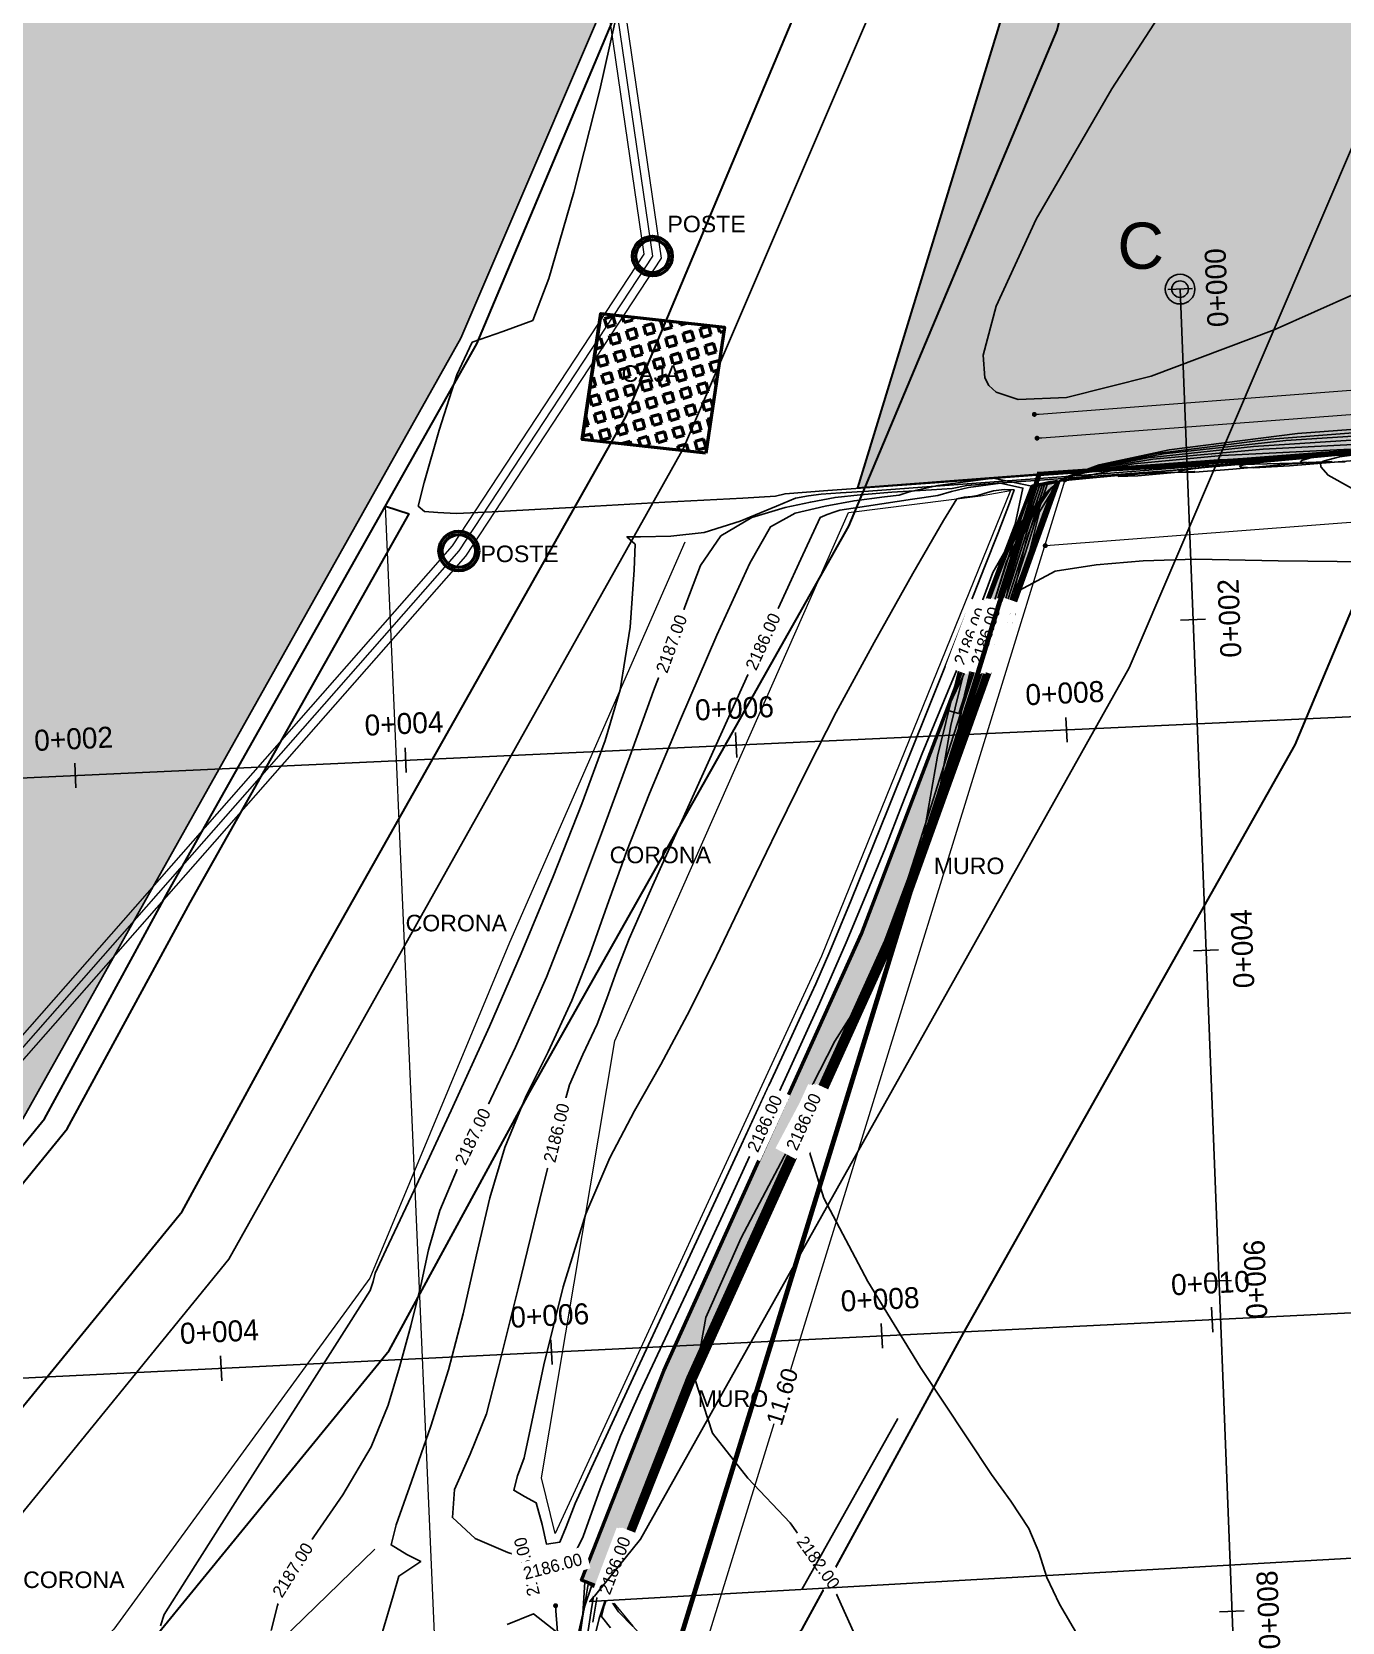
# Model space of a CAD drawing. Header units: inches. Extents: x 2908 to 3459, y -3172 to -55.
# Drawn here: x 3208.79 to 3216.71, y -93.61 to -84 of the extents above; entities that cross this region are included whole.
import ezdxf

# ---------------------------------------------------------------- set-up
doc = ezdxf.new("R2010")
doc.units = ezdxf.units.IN
doc.header["$MEASUREMENT"] = 0
for name, color, linetype in [('2TEXTO-MANCHETA', 7, 'Continuous'), ('C-ROAD-STAN', 7, 'Continuous'), ('C-ROAD-STAN-MAJR', 7, 'Continuous'), ('C-ROAD-TEXT', 7, 'Continuous'), ('C-TOPO-MAJR', 1, 'Continuous'), ('C-TOPO-MINR', 8, 'Continuous'), ('CASA', 3, 'Continuous'), ('COTAS_1', 7, 'Continuous'), ('PERFIL', 7, 'Continuous')]:
    doc.layers.add(name, color=color, linetype=linetype)
for name, color, linetype, lineweight in [('ANDEN', 254, 'Continuous', 30), ('ANTEJARDIN', 190, 'Continuous', 30), ('Capa2', 1, 'Continuous', 25), ('CORONA', 94, 'Continuous', 13), ('COTA', 1, 'Continuous', 9), ('DETALLE', 6, 'Continuous', 50), ('ELECTRICA', 250, 'Continuous', 15), ('FLECHA', 7, 'Continuous', 50), ('MURO', 7, 'Continuous', 50), ('PARAM', 5, 'Continuous', 40), ('PATA MURO', 3, 'Continuous', 40)]:
    doc.layers.add(name, color=color, linetype=linetype, lineweight=lineweight)
doc.styles.add('ARIAL', font='sanss___.ttf')
doc.styles.add('Arial new', font='arial.ttf')
doc.dimstyles.new('GUS', dxfattribs={"dimtxt": 0.1, "dimasz": 0.03, "dimexe": 0.05, "dimexo": 0.05, "dimgap": 0.005, "dimtad": 0, "dimzin": 1, "dimdsep": 46, "dimtxsty": 'Arial new', "dimblk": 'DOT', "dimcen": 0.01, "dimse1": 1, "dimse2": 1, "dimclrd": 1, "dimclre": 252, "dimclrt": 1, "dimaunit": 1, "dimadec": 0, "dimazin": 2, "dimtfac": 1, "dimtmove": 0, "dimatfit": 2, "dimldrblk": 'ARCHTICK', "dimfxl": 1, "dimlwd": -1, "dimlwe": -1, "dimarcsym": 1})

# ---------------------------------------------------------------- blocks, each defined once
blk = doc.blocks.new('AeccArrow')
at = {"flags": 128}
blk.add_lwpolyline([(-0.45, 0, 0, 0, 0), (0.1498, 0, 0.1, 0, 0), (0.4497, 0, 0, 0, 0)], format="xyseb", dxfattribs=at)
blk = doc.blocks.new('AeccTickLine')
blk.add_line((0, -0.5), (0, 0.5))
blk = doc.blocks.new('*U2245')
at = {"layer": 'C-ROAD-STAN-MAJR', "color": 7, "linetype": 'Continuous', "lineweight": -3, "xscale": 0.15, "yscale": 0.15, "zscale": 0.15, "rotation": 2.638863939427115}
for p in [(839791.1682, 1052988.0377), (839787.1724, 1052987.8536), (839789.1703, 1052987.9456), (839785.1745, 1052987.7615)]:
    blk.add_blockref('AeccTickLine', p, dxfattribs=at)
at = {"layer": 'C-ROAD-STAN-MAJR', "color": 7, "linetype": 'Continuous', "lineweight": -3, "char_height": 0.127, "attachment_point": 8, "rotation": 2.63886}
for s, insert in [('0+008', (839791.1609, 1052988.1943)), ('0+006', (839789.1631, 1052988.1022)), ('0+004', (839787.1652, 1052988.0102)), ('0+002', (839785.1673, 1052987.9181))]:
    blk.add_mtext(s, dxfattribs=dict(at, insert=insert))
blk = doc.blocks.new('*U2246')
at = {"layer": 'C-ROAD-STAN-MAJR', "color": 7, "linetype": 'Continuous', "lineweight": -3, "xscale": 0.15, "yscale": 0.15, "zscale": 0.15, "rotation": 2.810007829243371}
for p in [(839792.0493, 1052984.4713), (839790.0517, 1052984.3733), (839788.0541, 1052984.2752), (839786.0565, 1052984.1772)]:
    blk.add_blockref('AeccTickLine', p, dxfattribs=at)
at = {"layer": 'C-ROAD-STAN-MAJR', "color": 7, "linetype": 'Continuous', "lineweight": -3, "char_height": 0.127, "attachment_point": 8, "rotation": 2.81001}
for s, insert in [('0+010', (839792.0416, 1052984.6279)), ('0+008', (839790.044, 1052984.5298)), ('0+006', (839788.0464, 1052984.4318)), ('0+004', (839786.0488, 1052984.3337))]:
    blk.add_mtext(s, dxfattribs=dict(at, insert=insert))
blk = doc.blocks.new('*U2247')
at = {"layer": 'C-ROAD-STAN-MAJR', "color": 7, "linetype": 'Continuous', "lineweight": -3, "xscale": 0.1499999999999999, "yscale": 0.1499999999999999, "zscale": 0.1499999999999999, "rotation": 272.2457318732424}
for p in [(839791.8549, 1052990.7015), (839791.9333, 1052988.7031), (839792.0117, 1052986.7046), (839792.09, 1052984.7062), (839792.1684, 1052982.7077), (839792.2468, 1052980.7092), (839792.3251, 1052978.7108), (839792.3604, 1052977.8116)]:
    blk.add_blockref('AeccTickLine', p, dxfattribs=at)
at = {"layer": 'C-ROAD-STAN-MAJR', "color": 7, "linetype": 'Continuous', "lineweight": -3, "char_height": 0.127, "attachment_point": 2, "rotation": 92.24573}
for s, insert in [('0+000', (839792.0116, 1052990.7077)), ('0+002', (839792.0899, 1052988.7092)), ('0+004', (839792.1683, 1052986.7108)), ('0+006', (839792.2467, 1052984.7123)), ('0+008', (839792.325, 1052982.7138)), ('0+010', (839792.4034, 1052980.7154)), ('0+012', (839792.4818, 1052978.7169)), ('0+013', (839792.517, 1052977.8178))]:
    blk.add_mtext(s, dxfattribs=dict(at, insert=insert))
blk = doc.blocks.new('_Dot')
at = {"color": 0, "linetype": 'ByBlock', "lineweight": -2}
blk.add_line((-0.5, 0), (-1, 0), dxfattribs=at)
at = {"color": 0, "linetype": 'ByBlock', "const_width": 0.5}
blk.add_lwpolyline([(-0.25, 0, 1), (0.25, 0, 1)], format="xyb", close=True, dxfattribs=at)
blk = doc.blocks.new('*D2329')
at = {"layer": 'Capa2', "color": 1, "linetype": 'Continuous', "transparency": 16777216}
for p, q in [((3211.9593, -93.5403), (3212.0556, -94.8152)), ((3212.1723, -96.3609), (3212.076, -95.0861))]:
    blk.add_line(p, q, dxfattribs=at)
at = {"layer": 'Defpoints', "color": 0, "transparency": 16777216}
for p in [(3215.1308, -93.2708), (3211.9571, -93.5104), (3215.3482, -96.1512)]:
    blk.add_point(p, dxfattribs=at)
at = {"layer": 'Capa2', "color": 1, "transparency": 16777216, "xscale": 0.03, "yscale": 0.03, "zscale": 0.03}
for p, rotation in [((3211.9571, -93.5104), 94.31711101352536), ((3212.1745, -96.3908), 274.3171110135254)]:
    blk.add_blockref('_Dot', p, dxfattribs=dict(at, rotation=rotation))
at = {"layer": 'Capa2', "color": 1, "transparency": 16777216, "insert": (3212.0658, -94.9506), "char_height": 0.1, "attachment_point": 5, "rotation": 274.31711, "style": 'Arial new'}
blk.add_mtext('2.89', dxfattribs=at)
blk = doc.blocks.new('_ArchTick')
at = {"color": 0, "linetype": 'ByBlock', "const_width": 0.15}
blk.add_lwpolyline([(-0.5, -0.5), (0.5, 0.5)], dxfattribs=at)
blk = doc.blocks.new('*D4328')
at = {"layer": 'COTA', "color": 1, "linetype": 'Continuous', "transparency": 16777216}
for p, q in [((3225.1089, -85.679), (3220.1718, -86.0517)), ((3214.898, -86.4498), (3219.8351, -86.0771))]:
    blk.add_line(p, q, dxfattribs=at)
at = {"layer": 'Defpoints', "color": 0, "transparency": 16777216}
for p in [(3225.1389, -85.6767), (3225.1543, -85.8815, 2179.969), (3214.8835, -86.6569, 2179.969)]:
    blk.add_point(p, dxfattribs=at)
at = {"layer": 'COTA', "color": 1, "transparency": 16777216, "xscale": 0.03, "yscale": 0.03, "zscale": 0.03}
for p, rotation in [((3225.1389, -85.6767), 4.316992054258596), ((3214.8681, -86.4521), 184.3169920542586)]:
    blk.add_blockref('_Dot', p, dxfattribs=dict(at, rotation=rotation))
at = {"layer": 'COTA', "color": 1, "transparency": 16777216, "insert": (3220.0035, -86.0644), "char_height": 0.1, "attachment_point": 5, "rotation": 4.31699, "style": 'Arial new'}
blk.add_mtext('10.30', dxfattribs=at)
blk = doc.blocks.new('*D4329')
at = {"layer": 'COTA', "color": 1, "linetype": 'Continuous', "transparency": 16777216}
for p, q in [((3215.0275, -86.7326), (3213.3776, -92.0852)), ((3211.6282, -97.7605), (3213.2781, -92.4079))]:
    blk.add_line(p, q, dxfattribs=at)
at = {"layer": 'Defpoints', "color": 0, "transparency": 16777216}
for p in [(3214.8835, -86.6569, 2179.969), (3211.4665, -97.7421, 2179.74), (3211.6194, -97.7892)]:
    blk.add_point(p, dxfattribs=at)
at = {"layer": 'COTA', "color": 1, "transparency": 16777216, "xscale": 0.03, "yscale": 0.03, "zscale": 0.03}
for p, rotation in [((3215.0364, -86.704), 72.86817156570037), ((3211.6194, -97.7892), 252.8681715657004)]:
    blk.add_blockref('_Dot', p, dxfattribs=dict(at, rotation=rotation))
at = {"layer": 'COTA', "color": 1, "transparency": 16777216, "insert": (3213.3279, -92.2466), "char_height": 0.1, "attachment_point": 5, "rotation": 72.86817, "style": 'Arial new'}
blk.add_mtext('11.60', dxfattribs=at)
blk = doc.blocks.new('*D4343')
at = {"layer": 'COTA', "color": 1, "linetype": 'Continuous', "transparency": 16777216}
for p, q in [((3225.0967, -85.5228), (3220.1577, -85.9015)), ((3214.8819, -86.3061), (3219.8209, -85.9273))]:
    blk.add_line(p, q, dxfattribs=at)
at = {"layer": 'Defpoints', "color": 0, "transparency": 16777216}
for p in [(3225.1266, -85.5205), (3225.1543, -85.8815, 2179.969), (3214.8797, -86.6694, 2179.969)]:
    blk.add_point(p, dxfattribs=at)
at = {"layer": 'COTA', "color": 1, "transparency": 16777216, "xscale": 0.03, "yscale": 0.03, "zscale": 0.03}
for p, rotation in [((3225.1266, -85.5205), 4.385149064224748), ((3214.852, -86.3084), 184.3851490642247)]:
    blk.add_blockref('_Dot', p, dxfattribs=dict(at, rotation=rotation))
at = {"layer": 'COTA', "color": 1, "transparency": 16777216, "insert": (3219.9893, -85.9144), "char_height": 0.1, "attachment_point": 5, "rotation": 4.38515, "style": 'Arial new'}
blk.add_mtext('10.30', dxfattribs=at)
blk = doc.blocks.new('*D4344')
at = {"layer": 'COTA', "color": 1, "linetype": 'Continuous', "transparency": 16777216}
for p, q in [((3225.1576, -86.3167), (3220.2209, -86.6952)), ((3214.9476, -87.0996), (3219.8842, -86.7211))]:
    blk.add_line(p, q, dxfattribs=at)
at = {"layer": 'Defpoints', "color": 0, "transparency": 16777216}
for p in [(3225.1543, -85.8815, 2179.969), (3225.1875, -86.3144), (3214.8845, -86.6691, 2179.969)]:
    blk.add_point(p, dxfattribs=at)
at = {"layer": 'COTA', "color": 1, "transparency": 16777216, "xscale": 0.03, "yscale": 0.03, "zscale": 0.03}
for p, rotation in [((3225.1875, -86.3144), 4.385149064224786), ((3214.9177, -87.1019), 184.3851490642247)]:
    blk.add_blockref('_Dot', p, dxfattribs=dict(at, rotation=rotation))
at = {"layer": 'COTA', "color": 1, "transparency": 16777216, "insert": (3220.0526, -86.7081), "char_height": 0.1, "attachment_point": 5, "rotation": 4.38515, "style": 'Arial new'}
blk.add_mtext('10.30', dxfattribs=at)

msp = doc.modelspace()

# ---------------------------------------------------------------- hatches: boundary and pattern name
at = {"layer": 'DETALLE', "true_color": 0x939598}
h = msp.add_hatch(dxfattribs=at)
h.set_pattern_fill('SQUARE', color=252, scale=0.017, angle=15.81514)
h.set_pattern_definition([(15.8151399235, (-517811.456445, -1242083.69235), (-0.014710049393, 0.051931831008), [0.053975, -0.053975]), (105.8151399235, (-517811.456445, -1242083.69235), (-0.051931831008, -0.014710049393), [0.053975, -0.053975])])
h.paths.add_polyline_path([(3212.8663, -86.5425), (3212.1185, -86.4601), (3212.2303, -85.6988), (3212.978, -85.7812)])
at = {"layer": 'DETALLE'}
h = msp.add_hatch(color=256, dxfattribs=at)
h.dxf.hatch_style = 1
h.paths.add_polyline_path([(3212.2539, -93.4095), (3212.1136, -93.3564), (3212.6118, -92.0905), (3213.8076, -89.4491), (3214.8395, -86.7425), (3214.987, -86.715), (3213.9516, -89.4909), (3212.7564, -92.1302)])
at = {"layer": 'PARAM'}
h = msp.add_hatch(dxfattribs=at)
h.set_pattern_fill('DOTS', color=251, scale=0.1)
h.set_pattern_definition([(0, (-836576.1217, -1053076.2525), (0.079375, 0.15875), [0, -0.15875])])
h.paths.add_polyline_path([(3219.6542, -86.3076), (3213.7833, -86.7525), (3215.9957, -79.5229), (3217.1121, -72.1298), (3221.7518, -71.8476), (3221.3058, -79.5316), (3221.0508, -83.9238), (3219.5356, -84.0505)])
at = {"layer": 'PERFIL'}
h = msp.add_hatch(dxfattribs=at)
h.set_pattern_fill('AR-CONC', color=251, scale=0.005)
h.set_pattern_definition([(50, (-836597.2255, -1052994.9305), (0.910923345, -0.0796954277), [0.09525, -1.04775]), (355, (-836597.2255, -1052994.9305), (-0.1762171071, 0.9552842262), [0.0762, -0.83820292085]), (100.4514447, (-836597.1496, -1052994.9371), (0.73470623545, 0.87558875956), [0.080950044, -0.890451223]), (46.1842, (-836597.2255, -1052994.6765), (1.3553952045, -0.2102116397), [0.142875, -1.571625]), (96.63555761, (-836597.1125, -1052994.694), (1.1870206703, 1.237130623), [0.1214251157, -1.3356780408]), (351.18415117, (-836597.2255, -1052994.6765), (1.1870206703, 1.237130623), [0.1142998354, -1.2572986596]), (21, (-836597.0985, -1052994.74), (0.75807195635, -0.51132599094), [0.09525, -1.04775]), (326, (-836597.0985, -1052994.74), (0.30901014174, 0.9209398306), [0.0762, -0.8382]), (71.451445, (-836597.0353, -1052994.7826), (1.0670820964, 0.40961384443), [0.080950044, -0.890449688]), (37.5, (-836597.2255, -1052994.93047), (0.01544301625, 0.422775194366), [0, -0.82804, 0, -0.8509, 0, -0.841375]), (7.5, (-836597.2255, -1052994.93047), (0.33409831255, 0.50090287409), [0, -0.48514, 0, -0.80899, 0, -0.320675]), (327.5, (-836597.5087, -1052994.93047), (0.677952975834, -0.02864371996), [0, -0.3175, 0, -0.9906, 0, -1.31445]), (317.5, (-836597.6357, -1052994.9305), (0.74064590693, 0.12713245517), [0, -0.41275, 0, -0.65786, 0, -0.93345])])
h.paths.add_polyline_path([(3214.0854, -75.494), (3214.6656, -71.2606), (3216.044, -60.749), (3209.0567, -59.8877), (3207.8623, -69.2434), (3206.7272, -77.7606), (3205.7885, -81.5307), (3204.3226, -84.4902), (3201.7144, -87.9635), (3198.9237, -90.5095), (3195.551, -92.6195), (3190.5623, -94.2675), (3185.0767, -94.8838), (3168.5896, -94.4362), (3168.3226, -101.412), (3183.3756, -101.8537), (3186.4644, -103.3387), (3190.6957, -106.7039), (3193.1369, -107.4432), (3196.455, -107.4003), (3199.7673, -106.5726), (3206.3078, -105.2833), (3238.4382, -103.5211), (3237.8183, -96.5905), (3218.4046, -97.6371), (3209.8783, -98.1232), (3203.5272, -98.6084), (3199.5013, -99.4359), (3197.4404, -100.027), (3197.1524, -99.9901), (3197.0027, -99.8579), (3196.9635, -99.6424), (3197.0682, -99.5203), (3199.5499, -98.4315), (3202.0084, -96.8571), (3206.5286, -93.2779), (3208.7363, -90.5677), (3211.384, -85.848), (3212.5185, -83.1976)])

# ---------------------------------------------------------------- linework, layer by layer
at = {"layer": 'ANDEN', "elevation": 2187.151, "flags": 128}
for points in [[(3197.2692, -99.4779), (3199.5937, -98.4889), (3202.0445, -96.8967), (3204.8838, -94.6686), (3206.6101, -93.3274), (3208.866, -90.5662), (3209.6122, -89.1957), (3211.4818, -85.8818), (3212.6094, -83.1978), (3212.9608, -81.7721), (3214.1597, -75.6756), (3214.6037, -72.517), (3215.6203, -64.3353)], [(3197.6607, -100.398), (3200.0654, -99.375), (3202.6268, -97.711), (3205.4992, -95.4568), (3207.313, -94.0476), (3209.6995, -91.1265), (3210.4869, -89.6806), (3212.3813, -86.3226), (3213.5617, -83.513), (3213.9374, -81.9884), (3215.1461, -75.8418), (3215.595, -72.6483), (3216.6127, -64.4586)], [(3198.2479, -101.7783), (3200.7729, -100.7041), (3203.5001, -98.9323), (3206.4224, -96.639), (3208.3672, -95.1281), (3210.9499, -91.9669), (3211.7988, -90.4078), (3213.7305, -86.9838), (3214.99, -83.9858), (3215.4024, -82.3127), (3216.6258, -76.0911), (3217.0821, -72.8452), (3218.1012, -64.6435)], [(3199.4224, -104.5389), (3202.188, -103.3622), (3205.2468, -101.3751), (3208.2687, -99.0036), (3210.4758, -97.2889), (3213.4505, -93.6478), (3214.4228, -91.8622), (3216.4289, -88.3063), (3217.8467, -84.9315), (3218.3322, -82.9615), (3219.5852, -76.5897), (3220.0562, -73.239), (3221.0783, -65.0135)], [(3201.9959, -97.0882), (3202.1287, -97.0216), (3204.9795, -94.7841), (3206.7193, -93.4303), (3209.003, -90.6271), (3209.7481, -89.2593), (3211.0712, -86.9085)], [(3210.9282, -86.8631), (3211.0712, -86.9085)]]:
    msp.add_lwpolyline(points, dxfattribs=at)
at = {"layer": 'ANTEJARDIN', "elevation": 2189.34, "flags": 128}
msp.add_lwpolyline([(3218.4694, -60.6524), (3217.1121, -72.1298), (3215.9957, -79.5229), (3213.7833, -86.7525)], dxfattribs=at)
at = {"layer": 'C-ROAD-STAN', "color": 7, "linetype": 'Continuous', "lineweight": -3}
msp.add_circle((3215.7332, -85.551), 0.05, dxfattribs=at)
at = {"layer": 'C-TOPO-MAJR', "color": 30, "linetype": 'Continuous', "lineweight": -3, "flags": 128}
for points, elevation in [([(3215.859, -83.5101), (3215.3202, -84.3392), (3214.8637, -85.1284), (3214.6214, -85.6548), (3214.5433, -85.9504), (3214.5519, -86.0865), (3214.5766, -86.1336), (3214.6217, -86.1735), (3214.7547, -86.2179), (3215.0454, -86.2065), (3215.5578, -86.0769), (3216.3013, -85.7969), (3217.033, -85.4716)], 2188), ([(3212.3456, -83.8057), (3212.2249, -84.3471), (3212.0664, -84.9653), (3211.9159, -85.4873), (3211.8187, -85.7403), (3211.6378, -85.8066), (3211.4529, -85.8718), (3211.3605, -86.0685), (3211.2524, -86.4038), (3211.1626, -86.7209), (3211.1255, -86.8627), (3211.1651, -86.895), (3211.2451, -86.9017), (3211.3561, -86.9078), (3211.5733, -86.897), (3212.0534, -86.871), (3212.6179, -86.8399), (3213.0884, -86.8138), (3213.2866, -86.8026), (3213.3447, -86.788), (3213.6025, -86.7689), (3214.2504, -86.7213), (3215.1067, -86.6582), (3215.9896, -86.593), (3216.7175, -86.5388)], 2188), ([(3217.6519, -86.3322), (3216.4441, -86.4248), (3215.6667, -86.523), (3215.2449, -86.6127), (3215.0586, -86.6808), (3214.9976, -86.7175), (3214.9205, -86.7839), (3214.78, -86.9502), (3214.6017, -87.265), (3214.4187, -87.7557), (3214.2664, -88.3737), (3214.1954, -88.7768), (3214.1663, -88.9748), (3214.1563, -89.0388), (3214.1538, -89.0468), (3214.1561, -89.0354), (3214.1831, -88.9528), (3214.2694, -88.7064), (3214.4425, -88.2243), (3214.6922, -87.535), (3214.8669, -87.0534), (3214.9554, -86.8079), (3214.9842, -86.7259), (3214.9876, -86.7148), (3214.9846, -86.7188), (3214.9718, -86.7492), (3214.943, -86.8282), (3214.9066, -86.9304), (3214.8412, -87.124), (3214.6892, -87.571), (3214.4774, -88.1789), (3214.2325, -88.8549), (3213.9814, -89.5062), (3213.6973, -90.1207), (3213.3762, -90.7252), (3213.0789, -91.2857), (3212.8664, -91.7681), (3212.7993, -92.1385), (3212.9063, -92.468), (3213.1198, -92.7387), (3213.3759, -93.0101), (3213.611, -93.342), (3213.8136, -93.7896)], 2182), ([(3217.4991, -86.394), (3216.3736, -86.4664), (3215.6323, -86.5476), (3215.2283, -86.6244), (3215.0525, -86.684), (3214.9969, -86.7165), (3214.9369, -86.7681), (3214.8277, -86.8974), (3214.6892, -87.1423), (3214.5472, -87.524), (3214.429, -88.0046), (3214.3737, -88.3181), (3214.3508, -88.472), (3214.3428, -88.5217), (3214.3407, -88.5278), (3214.3424, -88.5189), (3214.3636, -88.4548), (3214.432, -88.2636), (3214.569, -87.8896), (3214.7657, -87.3545), (3214.9015, -86.98), (3214.9683, -86.7883), (3214.9882, -86.7237), (3214.9891, -86.7144), (3214.9833, -86.7192), (3214.9618, -86.7632), (3214.9098, -86.8976), (3214.8172, -87.1559), (3214.6934, -87.502), (3214.6047, -87.7556), (3214.4819, -88.1158), (3214.3315, -88.5493), (3214.1603, -89.0227), (3213.9747, -89.5028), (3213.7675, -89.995), (3213.5451, -90.4945), (3213.3344, -90.9523), (3213.1625, -91.3196), (3213.0565, -91.5476), (3212.9495, -91.7828), (3212.854, -91.9919), (3212.7885, -92.1394), (3212.7312, -92.2826), (3212.6757, -92.4265), (3212.5961, -92.628), (3212.4611, -92.9694), (3212.3326, -93.2945), (3212.2726, -93.4475), (3212.2498, -93.5118), (3212.2349, -93.5748), (3212.2882, -93.6432)], 2183), ([(3210.2371, -93.6602), (3210.2762, -93.5094), (3210.3365, -93.3443), (3210.477, -93.1199), (3210.6714, -92.8393), (3210.8409, -92.5506), (3210.9437, -92.2989), (3211.0128, -92.0687), (3211.0817, -91.8175), (3211.1418, -91.5741), (3211.1876, -91.3597), (3211.2576, -91.1202), (3211.3649, -90.8663), (3211.5264, -90.5281), (3211.7146, -90.1333), (3211.9023, -89.7096), (3212.0603, -89.3099), (3212.2348, -88.8426), (3212.405, -88.3765), (3212.5499, -87.9803), (3212.6485, -87.7227), (3212.7447, -87.4559), (3212.8333, -87.2218), (3212.9571, -87.0418), (3213.1427, -86.9307), (3213.3447, -86.8715), (3213.4977, -86.8389), (3213.6469, -86.8103), (3213.7986, -86.7937), (3213.9896, -86.7792), (3214.2307, -86.7646), (3214.3547, -86.7572), (3214.4431, -86.7379), (3214.5732, -86.7286), (3214.8877, -86.7063), (3215.2945, -86.6766), (3215.7019, -86.6446), (3216.0858, -86.6106), (3216.5861, -86.564), (3217.1304, -86.5127)], 2187), ([(3212.0752, -93.7613), (3212.1216, -93.5585), (3212.133, -93.368), (3212.1938, -93.3911), (3212.2565, -93.4148), (3212.2855, -93.352), (3212.3118, -93.2747), (3212.3593, -93.1489), (3212.4684, -92.8631), (3212.6115, -92.4972), (3212.7608, -92.1315), (3212.9406, -91.7229), (3213.2054, -91.1367), (3213.4871, -90.5192), (3213.7174, -90.0165), (3213.8281, -89.7746), (3213.8947, -89.6302), (3213.9548, -89.4925), (3214.0063, -89.3553), (3214.0539, -89.2166), (3214.1486, -88.9228), (3214.3459, -88.3064), (3214.5761, -87.5892), (3214.7369, -87.0919), (3214.8203, -86.8381), (3214.8499, -86.7522), (3214.8552, -86.7395), (3214.8626, -86.7353), (3214.8904, -86.7261), (3214.9459, -86.7146), (3214.9936, -86.7132), (3214.9491, -86.845), (3214.9014, -86.9709), (3214.9267, -86.8597), (3214.9947, -86.7135), (3215.2352, -86.6794), (3215.6187, -86.6624), (3215.8187, -86.6532), (3215.6996, -86.6606), (3215.4787, -86.6801), (3215.3592, -86.683), (3215.6095, -86.6539), (3216.2248, -86.5959), (3216.9994, -86.5265)], 2186), ([(3217.2078, -86.468), (3216.2349, -86.5182), (3215.5687, -86.5792), (3215.2017, -86.64), (3215.044, -86.6886), (3214.9962, -86.7155), (3214.9431, -86.7626), (3214.8488, -86.8849), (3214.7348, -87.1184), (3214.6281, -87.4681), (3214.5537, -87.8476), (3214.5276, -88.0089), (3214.5957, -87.8053), (3214.7558, -87.361), (3214.9177, -86.9169), (3214.9906, -86.714), (3214.9154, -86.7283), (3214.8712, -86.865), (3214.7646, -87.2019), (3214.6246, -87.6383), (3214.4803, -88.0735), (3214.3551, -88.4429), (3214.2406, -88.7765), (3214.1179, -89.1151), (3213.9681, -89.4994), (3213.8003, -89.8974), (3213.6358, -90.2614), (3213.4739, -90.6087), (3213.3137, -90.9566), (3213.1539, -91.3083), (3213.0026, -91.6388), (3212.8732, -91.9233), (3212.7793, -92.1368), (3212.6985, -92.335), (3212.6315, -92.5095), (3212.5544, -92.7092), (3212.4405, -92.9992), (3212.3228, -93.2984), (3212.2672, -93.4366), (3212.2141, -93.4165), (3212.1826, -93.61)], 2184), ([(3217.2443, -86.5422), (3216.6702, -86.5563), (3215.966, -86.5835), (3215.4481, -86.621), (3215.1557, -86.6614), (3215.0314, -86.6952), (3214.9954, -86.7145), (3214.9535, -86.7535), (3214.8824, -86.8595), (3214.8037, -87.0604), (3214.7421, -87.3273), (3214.7145, -87.4899), (3214.7837, -87.2885), (3214.9203, -86.9166), (3214.9921, -86.7136), (3214.9404, -86.7187), (3214.8853, -86.7339), (3214.8287, -86.903), (3214.6973, -87.3117), (3214.5325, -87.827), (3214.3753, -88.3158), (3214.2671, -88.645), (3214.166, -88.9432), (3214.0748, -89.2025), (3213.9614, -89.496), (3213.835, -89.7931), (3213.7118, -90.0602), (3213.5709, -90.3656), (3213.4413, -90.6503), (3213.2627, -91.0405), (3213.0688, -91.4651), (3212.8933, -91.8533), (3212.7701, -92.1342), (3212.6342, -92.4687), (3212.519, -92.7679), (3212.4331, -92.992), (3212.3599, -93.1808), (3212.2942, -93.3504), (3212.2618, -93.4257), (3212.1735, -93.3922), (3212.1337, -93.5109), (3212.0762, -93.7739)], 2185), ([(3216.7766, -86.5398), (3216.3695, -86.5784), (3216.1676, -86.6033), (3216.1018, -86.6171), (3216.0934, -86.6228), (3216.1039, -86.6281), (3216.1788, -86.6307), (3216.3944, -86.6193), (3216.7881, -86.5871)], 2185), ([(3211.665, -93.6236), (3211.8229, -93.5601), (3211.965, -93.6708)], 2186)]:
    msp.add_lwpolyline(points, dxfattribs=dict(at, elevation=elevation))
at = {"layer": 'C-TOPO-MAJR', "color": 30, "linetype": 'Continuous', "lineweight": -3, "elevation": 2186, "flags": 128}
msp.add_lwpolyline([(3213.6766, -86.8874), (3213.6689, -86.8895), (3213.6447, -86.897), (3213.5989, -86.9127), (3213.5563, -86.9325), (3213.4392, -87.1826), (3213.1685, -87.7756), (3212.8409, -88.4981), (3212.5532, -89.1369), (3212.4021, -89.4787), (3212.3282, -89.6699), (3212.2673, -89.8402), (3212.2083, -89.9949), (3212.1213, -90.1771), (3212.0407, -90.3614), (3211.9752, -90.6019), (3211.8624, -91.0537), (3211.7322, -91.5841), (3211.6145, -92.0603), (3211.5392, -92.3499), (3211.4407, -92.5932), (3211.3453, -92.8071), (3211.3332, -92.9773), (3211.4708, -93.1034), (3211.6682, -93.1879), (3211.7705, -93.2209), (3211.7866, -93.2862), (3211.8979, -93.2833), (3212.05, -93.2438), (3212.1246, -93.0926), (3212.2272, -92.8033), (3212.349, -92.483), (3212.4666, -92.2204), (3212.619, -91.8943), (3212.7942, -91.5223), (3212.9801, -91.1219), (3213.1728, -90.7024), (3213.368, -90.2769), (3213.5526, -89.8688), (3213.7137, -89.5013), (3213.8419, -89.1963), (3213.949, -88.9321), (3214.0533, -88.6669), (3214.1736, -88.3586), (3214.3524, -87.9252), (3214.5666, -87.4129), (3214.7367, -86.9722), (3214.7833, -86.7534), (3214.6481, -86.7241), (3214.4538, -86.7506), (3214.3502, -86.7735), (3214.2691, -86.7983), (3214.116, -86.8211), (3213.8368, -86.8625), (3213.6766, -86.8874)], close=True, dxfattribs=at)
at = {"layer": 'C-TOPO-MINR', "color": 26, "linetype": 'Continuous', "lineweight": -3, "flags": 128}
for points, elevation in [([(3217.3564, -86.375), (3216.2829, -86.4571), (3215.5919, -86.5442), (3215.217, -86.6239), (3215.0515, -86.6844), (3214.9973, -86.717), (3214.9287, -86.776), (3214.8039, -86.9238), (3214.6454, -87.2036), (3214.483, -87.6398), (3214.3477, -88.1891), (3214.2846, -88.5475), (3214.2585, -88.7234), (3214.2496, -88.7803), (3214.2473, -88.7873), (3214.2493, -88.7771), (3214.2733, -88.7038), (3214.3507, -88.485), (3214.5058, -88.0569), (3214.7289, -87.4448), (3214.8842, -87.0167), (3214.9618, -86.7981), (3214.9862, -86.7248), (3214.9883, -86.7146), (3214.9846, -86.7177), (3214.971, -86.7457), (3214.9378, -86.8313), (3214.8788, -86.9958), (3214.8, -87.2162), (3214.7211, -87.4449), (3214.5834, -87.8492), (3214.403, -88.3679), (3214.1959, -88.9401), (3213.978, -89.5045), (3213.7344, -90.0822), (3213.4667, -90.683), (3213.2157, -91.2287), (3213.0225, -91.6414), (3212.9279, -91.8431), (3212.845, -92.0257), (3212.7931, -92.1408), (3212.7645, -92.2128), (3212.7364, -92.2852), (3212.6587, -92.471), (3212.4986, -92.8579), (3212.3422, -93.2504), (3212.2753, -93.453), (3212.3368, -93.5464), (3212.4232, -93.636)], 2182.5), ([(3217.0953, -86.5179), (3216.3816, -86.5834), (3215.7089, -86.6457), (3215.2052, -86.6927), (3214.9985, -86.7125), (3214.9153, -86.7224), (3214.8401, -86.7423), (3214.7628, -86.9642), (3214.6119, -87.4353), (3214.464, -87.9035), (3214.3956, -88.1167), (3214.3235, -88.0958), (3214.4164, -87.9012), (3214.6155, -87.4673), (3214.7971, -87.0094), (3214.8374, -86.7429), (3214.6035, -86.693), (3214.2683, -86.7387), (3214.0949, -86.7773), (3214.0338, -86.796), (3213.9461, -86.806), (3213.7622, -86.8303), (3213.5871, -86.8632), (3213.4067, -86.905), (3213.2567, -86.9872), (3213.131, -87.2075), (3212.9319, -87.6423), (3212.7124, -88.1529), (3212.5253, -88.6007), (3212.3868, -88.9537), (3212.2699, -89.2764), (3212.1632, -89.5741), (3212.0553, -89.8523), (3211.9121, -90.1612), (3211.7784, -90.4275), (3211.6492, -90.7408), (3211.5593, -91.0452), (3211.478, -91.3894), (3211.3976, -91.7451), (3211.3105, -92.0837), (3211.2019, -92.4244), (3211.0848, -92.7599), (3210.9936, -93.0221), (3210.9627, -93.1426), (3211.0571, -93.2), (3211.1415, -93.2422), (3211.0826, -93.2841), (3211.0101, -93.3311), (3210.9748, -93.4498), (3210.9039, -93.6886)], 2186.5), ([(3217.1939, -86.5081), (3216.5002, -86.5679), (3216.0395, -86.6112), (3215.8108, -86.6367), (3215.736, -86.6487), (3215.7263, -86.6529), (3215.7385, -86.6571), (3215.8232, -86.6566), (3216.0523, -86.6401), (3216.411, -86.6079), (3216.6505, -86.5924), (3216.413, -86.6023), (3215.8782, -86.6172), (3215.3158, -86.6502), (3214.995, -86.714), (3214.8828, -86.8978), (3214.8268, -87.1223), (3214.808, -87.2304), (3214.8543, -87.0968), (3214.9461, -86.85), (3214.9928, -86.7134), (3214.9338, -86.7184), (3214.8702, -86.7367), (3214.7992, -86.9473), (3214.6375, -87.4484), (3214.4402, -88.0638), (3214.2628, -88.6167), (3214.1605, -88.9308), (3214.0936, -89.1282), (3214.0332, -89.3), (3213.9581, -89.4943), (3213.8744, -89.691), (3213.7928, -89.8679), (3213.6995, -90.0701), (3213.5786, -90.3349), (3213.3741, -90.7816), (3213.1366, -91.3021), (3212.9168, -91.7885), (3212.7655, -92.1328), (3212.6394, -92.4411), (3212.522, -92.7416), (3212.428, -92.9878), (3212.3724, -93.1333), (3212.3039, -93.3149), (3212.2591, -93.4202), (3212.2056, -93.4), (3212.1532, -93.3801), (3212.1198, -93.5862), (3212.066, -93.965)], 2185.5), ([(3216.7646, -86.5179), (3215.9865, -86.5577), (3215.4537, -86.6062), (3215.1601, -86.6546), (3215.0341, -86.6935), (3214.9958, -86.715), (3214.9533, -86.7527), (3214.878, -86.8505), (3214.787, -87.0373), (3214.7018, -87.317), (3214.6424, -87.6206), (3214.6211, -87.7494), (3214.6753, -87.5866), (3214.8038, -87.2317), (3214.9335, -86.8767), (3214.9913, -86.7138), (3214.9004, -86.7311), (3214.8372, -86.9237), (3214.6931, -87.3759), (3214.5209, -87.9127), (3214.3737, -88.3593), (3214.2694, -88.6671), (3214.1785, -88.932), (3214.0829, -89.1952), (3213.9648, -89.4977), (3213.8364, -89.8031), (3213.7143, -90.0731), (3213.5869, -90.3463), (3213.4423, -90.6611), (3213.2664, -91.0477), (3213.0747, -91.4665), (3212.8999, -91.8512), (3212.7747, -92.1355), (3212.6691, -92.395), (3212.5807, -92.6249), (3212.4938, -92.8506), (3212.3947, -93.1038), (3212.3056, -93.3313), (3212.2645, -93.4311), (3212.1938, -93.4044), (3212.1716, -93.5409), (3212.1346, -93.7934)], 2184.5), ([(3217.141, -86.4402), (3216.1764, -86.502), (3215.5411, -86.5714), (3215.1948, -86.6371), (3215.0442, -86.6882), (3214.9965, -86.716), (3214.9328, -86.7726), (3214.8196, -86.9193), (3214.6827, -87.1996), (3214.5543, -87.6192), (3214.465, -88.0746), (3214.4342, -88.2684), (3214.5161, -88.0239), (3214.708, -87.4903), (3214.9019, -86.9571), (3214.9898, -86.7142), (3214.9305, -86.7255), (3214.8958, -86.8332), (3214.8116, -87.0992), (3214.7009, -87.444), (3214.5869, -87.7877), (3214.4682, -88.1387), (3214.3271, -88.5499), (3214.162, -89.0083), (3213.9714, -89.5011), (3213.8005, -89.908), (3213.6232, -90.3066), (3213.4526, -90.6768), (3213.3022, -90.9986), (3213.1851, -91.2521), (3213.0261, -91.6015), (3212.8843, -91.9116), (3212.7839, -92.1381), (3212.7233, -92.2869), (3212.6729, -92.4179), (3212.6151, -92.5679), (3212.5015, -92.8534), (3212.3564, -93.2188), (3212.2699, -93.4421), (3212.2206, -93.588), (3212.1953, -93.6942)], 2183.5), ([(3217.0532, -86.5146), (3216.6998, -86.5483), (3216.5246, -86.5719), (3216.4677, -86.5862), (3216.4605, -86.5927), (3216.4696, -86.5979), (3216.5351, -86.6018), (3216.7307, -86.5942)], 2184.5), ([(3217.0026, -86.5236), (3216.6976, -86.5649), (3216.598, -86.5903), (3216.5831, -86.6022), (3216.5851, -86.626), (3216.6285, -86.6759), (3216.7695, -86.755)], 2181.5), ([(3209.5674, -93.6324), (3209.5911, -93.5629), (3209.7246, -93.3508), (3210.0333, -92.8649), (3210.3997, -92.2894), (3210.7062, -91.8082), (3210.8351, -91.6056), (3210.853, -91.5512), (3210.866, -91.4996), (3210.9332, -91.3576), (3211.1023, -90.9986), (3211.326, -90.5174), (3211.5574, -90.0086), (3211.7493, -89.567), (3211.9416, -89.1015), (3212.1162, -88.6634), (3212.2569, -88.2789), (3212.3475, -87.9741), (3212.407, -87.5949), (3212.4331, -87.2477), (3212.438, -87.0932), (3212.3886, -87.0478), (3212.4698, -87.0485), (3212.654, -87.0452), (3212.855, -87.0224), (3213.0724, -86.9533), (3213.2924, -86.8634), (3213.4083, -86.8147), (3213.4855, -86.8014), (3213.5633, -86.7914), (3213.6805, -86.7834), (3213.8497, -86.7726), (3214.0925, -86.7547), (3214.6093, -86.716), (3215.2603, -86.6667), (3215.9055, -86.6169), (3216.4052, -86.5768), (3216.8335, -86.5387)], 2187.5), ([(3216.8615, -87.2004), (3216.3253, -87.1934), (3215.8275, -87.1838), (3215.509, -87.1926), (3215.225, -87.2178), (3214.977, -87.2554), (3214.7606, -87.3734), (3214.6115, -87.6443), (3214.4307, -88.1333), (3214.2544, -88.6801), (3214.141, -89.0515), (3214.0842, -89.2377), (3214.0642, -89.2987), (3214.0604, -89.3063), (3214.0621, -89.2968), (3214.0842, -89.2287), (3214.1554, -89.0255), (3214.2983, -88.6281), (3214.5046, -88.06), (3214.6488, -87.663), (3214.7217, -87.4605), (3214.7452, -87.3928), (3214.7478, -87.3836), (3214.7444, -87.3911), (3214.723, -87.4495), (3214.6595, -87.629), (3214.5314, -87.9943), (3214.3339, -88.5553), (3214.1367, -89.1053), (3213.9847, -89.5079), (3213.8198, -89.8252), (3213.6446, -90.0965), (3213.5086, -90.3647), (3213.4618, -90.6725), (3213.5787, -91.0472), (3213.8441, -91.5502), (3214.1642, -92.0704), (3214.4451, -92.4964), (3214.5931, -92.7171), (3214.7095, -92.8791), (3214.8195, -93.0443), (3214.8784, -93.1875), (3214.9283, -93.3395), (3215.0044, -93.5006), (3215.1216, -93.7008)], 2181.5)]:
    msp.add_lwpolyline(points, dxfattribs=dict(at, elevation=elevation))
at = {"layer": 'C-TOPO-MINR', "color": 26, "linetype": 'Continuous', "lineweight": -3, "elevation": 2185.5, "flags": 128}
msp.add_lwpolyline([(3214.5044, -86.8005), (3214.4982, -86.8015), (3214.4749, -86.804), (3214.4276, -86.8093), (3214.3827, -86.8189), (3214.302, -86.9506), (3214.117, -87.2706), (3213.8827, -87.6869), (3213.6544, -88.1075), (3213.4801, -88.4483), (3213.2946, -88.8255), (3213.1078, -89.2125), (3212.9292, -89.5828), (3212.7685, -89.9098), (3212.593, -90.2385), (3212.4338, -90.5184), (3212.2847, -90.802), (3212.1398, -91.1419), (3212.0022, -91.5823), (3211.8868, -92.0535), (3211.8049, -92.4374), (3211.768, -92.6161), (3211.7274, -92.7245), (3211.7037, -92.812), (3211.7689, -92.8499), (3211.8402, -92.8881), (3211.8755, -93.0202), (3211.9023, -93.1388), (3211.9833, -93.1258), (3212.0201, -93.0333), (3212.0752, -92.8919), (3212.1739, -92.6773), (3212.3999, -92.1898), (3212.6925, -91.5596), (3212.991, -90.9167), (3213.235, -90.3911), (3213.3637, -90.1129), (3213.453, -89.9197), (3213.5305, -89.7507), (3213.6159, -89.5557), (3213.7436, -89.2443), (3213.9674, -88.69), (3214.2213, -88.058), (3214.4391, -87.5138), (3214.555, -87.2226), (3214.6332, -87.0244), (3214.7025, -86.8459), (3214.7292, -86.764), (3214.67, -86.7629), (3214.6054, -86.7697), (3214.5549, -86.7849), (3214.5044, -86.8005)], close=True, dxfattribs=at)
at = {"layer": 'Capa2', "elevation": 2189.2, "flags": 128}
msp.add_lwpolyline([(3239.9322, -103.3875), (3239.1833, -95.0148), (3218.3215, -96.1393), (3209.7785, -96.6264), (3204.1753, -97.0545), (3207.5882, -94.3523), (3209.9811, -91.4146), (3212.7314, -86.512), (3213.9579, -83.6469), (3215.5649, -75.7456), (3216.1523, -71.46), (3217.7278, -59.4453), (3209.2403, -58.399)], dxfattribs=at)
at = {"layer": 'CORONA', "flags": 128}
for points, elevation in [([(3211.9537, -93.0734), (3211.8719, -92.737), (3212.3156, -90.095), (3213.7277, -86.9013), (3214.5265, -86.8008), (3214.7075, -86.7682), (3213.5647, -89.5843), (3211.9537, -93.0734)], 2185.278), ([(3212.7384, -87.0817), (3211.6787, -89.5011), (3210.8346, -91.5299), (3209.2855, -93.6525), (3206.9443, -95.962), (3205.3606, -96.2567), (3203.6116, -96.3416)], 2187.365), ([(3207.9021, -96.3714), (3208.3678, -95.5899), (3210.8635, -93.1691)], 2186.575), ([(3212.2753, -93.4531), (3212.4244, -93.6344), (3214.0796, -95.4822), (3215.7929, -95.5571), (3220.0546, -95.2614)], 2179.969)]:
    msp.add_lwpolyline(points, dxfattribs=dict(at, elevation=elevation))
at = {"layer": 'COTA'}
msp.add_line((3225.1543, -85.8815, 2179.969), (3214.8845, -86.6691, 2179.969), dxfattribs=at)
at = {"layer": 'COTA', "color": 3, "lineweight": 80}
for p, q in [((3218.9141, -86.3915, 2179.969), (3214.8797, -86.6694, 2179.9687)), ((3214.9943, -86.713, 2179.969), (3213.9873, -89.5093, 2179.969)), ((3213.9873, -89.5093, 2179.969), (3212.7978, -92.1421, 2179.969))]:
    msp.add_line(p, q, dxfattribs=at)
at = {"layer": 'COTAS_1'}
msp.add_circle((3215.7332, -85.551), 0.0898, dxfattribs=at)
at = {"layer": 'DETALLE', "flags": 128}
for points, elevation in [([(3212.2303, -85.6988), (3212.1185, -86.4601)], 2188.1), ([(3212.8663, -86.5425), (3212.1185, -86.4601), (3212.2303, -85.6988), (3212.978, -85.7812), (3212.8663, -86.5425)], 2188.065), ([(3212.978, -85.7812), (3212.8663, -86.5425)], 2188.103)]:
    msp.add_lwpolyline(points, dxfattribs=dict(at, elevation=elevation))
at = {"layer": 'DETALLE'}
for centre, radius in [((3212.5425, -85.3516, 2188.096), 0.12), ((3212.5425, -85.3516, 2188.096), 0.1), ((3211.372, -87.1341, 2187.979), 0.12), ((3211.372, -87.1341, 2187.979), 0.1)]:
    msp.add_circle(centre, radius, dxfattribs=at)
at = {"layer": 'ELECTRICA', "elevation": 2189.428, "flags": 128}
for points in [[(3208.5489, -58.3171), (3212.4903, -85.3401), (3211.3321, -87.1037), (3203.4444, -96.0794), (3225.2417, -95.0067), (3247.5166, -94.4945)], [(3208.5984, -58.3099), (3212.5425, -85.3516), (3211.372, -87.1341), (3203.56, -96.0237), (3225.2399, -94.9567), (3247.5155, -94.4445)], [(3208.6479, -58.3027), (3212.5947, -85.3632), (3211.4118, -87.1645), (3203.6755, -95.9679), (3225.2381, -94.9068), (3247.5143, -94.3945)]]:
    msp.add_lwpolyline(points, dxfattribs=at)
at = {"layer": 'MURO', "flags": 128}
for points, elevation in [([(3212.2539, -93.4095), (3212.1136, -93.3564), (3212.6118, -92.0905), (3213.8076, -89.4491), (3214.8395, -86.7425), (3214.987, -86.715), (3213.9516, -89.4909), (3212.7564, -92.1302), (3212.2539, -93.4095)], 2186.477), ([(3214.987, -86.715), (3214.8395, -86.7425)], 2181.623), ([(3212.2539, -93.4095), (3212.1136, -93.3564)], 2186.477)]:
    msp.add_lwpolyline(points, dxfattribs=dict(at, elevation=elevation))
at = {"layer": 'PATA MURO', "elevation": 2179.969, "flags": 128}
msp.add_lwpolyline([(3212.7978, -92.1421), (3212.2753, -93.4531)], dxfattribs=at)
at = {"layer": 'PERFIL', "elevation": 2179.969, "flags": 128}
msp.add_lwpolyline([(3219.6542, -86.3076), (3213.7833, -86.7525), (3215.9957, -79.5229), (3217.1121, -72.1298), (3221.7518, -71.8476), (3221.3058, -79.5316), (3221.0508, -83.9238), (3219.5356, -84.0505), (3219.6542, -86.3076)], dxfattribs=at)
at = {"layer": 'PERFIL', "flags": 128}
for points in [[(3215.7332, -85.551), (3216.2387, -98.4409)], [(3207.0549, -88.5831), (3227.2451, -87.6525)], [(3205.9396, -92.2714), (3227.5537, -91.2105)]]:
    msp.add_lwpolyline(points, dxfattribs=at)

# ---------------------------------------------------------------- block references
at = {"layer": 'C-ROAD-TEXT', "color": 7, "linetype": 'Continuous', "lineweight": -3}
for name in ['*U2247', '*U2245', '*U2246']:
    msp.add_blockref(name, (-836576.1217, -1053076.2525), dxfattribs=at)
at = {"layer": 'FLECHA', "xscale": 3.037308073633374, "yscale": 3.037308073633374, "zscale": 3.037308073633374, "rotation": 253.519198549388}
msp.add_blockref('AeccArrow', (3209.6957, -82.8578, -1206.9619), dxfattribs=at)

# ---------------------------------------------------------------- texts
at = {"layer": '2TEXTO-MANCHETA', "style": 'ARIAL'}
for s, height, p in [('POSTE', 0.1, (3212.6334, -85.2072, -5.4921)), ('C', 0.2796, (3215.354, -85.4284, -15.3582)), ('CAJA', 0.1, (3212.3559, -86.1114, -5.4921)), ('POSTE', 0.1, (3211.5031, -87.2014, -5.4921)), ('CORONA', 0.1, (3212.2838, -89.0215, -4366.4921)), ('MURO', 0.1, (3214.244, -89.0878, -5.4921)), ('CORONA', 0.1, (3211.05, -89.4334, -4366.4921)), ('MURO', 0.1, (3212.8159, -92.3082, -5.4921)), ('CORONA', 0.1, (3208.7376, -93.4034, -4366.4921))]:
    msp.add_text(s, height=height, dxfattribs=at).set_placement(p)

# ---------------------------------------------------------------- dimensions: what is measured, and where the dimension line sits
at = {"layer": 'COTA'}
for p1, distance, picture, middle in [((3214.8797, -86.6694, 2179.969), 0.3621, '*D4343', (3219.9893, -85.9144)), ((3214.8835, -86.6569, 2179.969), 0.2054, '*D4328', (3220.0035, -86.0644)), ((3214.8845, -86.6691, 2179.969), -0.4341, '*D4344', (3220.0526, -86.7081))]:
    dim = msp.add_aligned_dim(p1=p1, p2=(3225.1543, -85.8815, 2179.969), distance=distance, dimstyle='GUS', dxfattribs=at)
    dim.commit()
    dim.dimension.update_dxf_attribs({"geometry": picture, "text_midpoint": middle})

# ---------------------------------------------------------------- next in the draw order: texts
at = {"layer": 'C-TOPO-MAJR', "color": 18, "linetype": 'Continuous', "lineweight": -3, "true_color": 0x000000, "char_height": 0.075, "width": 0.373343, "attachment_point": 5, "bg_fill": 3, "box_fill_scale": 1.423333, "bg_fill_color": 256, "bg_fill_true_color": 13158600, "bg_fill_transparency": 0}
for s, insert, rotation in [('2187.00', (3212.6584, -87.6952, 2187), 70.17456), ('2186.00', (3213.2114, -87.6817, 2186), 65.46144), ('2182.00', (3214.4577, -87.6512, 2182), 69.55618), ('2182.00', (3213.4505, -90.5853, 2182), 62.02389), ('2187.00', (3211.4565, -90.6744, 2187), 64.47795), ('2186.00', (3211.9628, -90.6518, 2186), 75.9783), ('2186.00', (3211.7838, -93.2746, 2186), 103.90782), ('2183.00', (3212.3436, -93.2667, 2183), 68.44166), ('2182.00', (3213.5456, -93.2497, 2182), 305.31539), ('2187.00', (3210.3675, -93.2947, 2187), 57.94406)]:
    msp.add_mtext(s, dxfattribs=dict(at, insert=insert, rotation=rotation))

# ---------------------------------------------------------------- next in the draw order: linework, layer by layer
at = {"layer": 'CASA'}
msp.add_line((3214.0273, -92.3777, 2189.2), (3213.4468, -93.4124, 2189.2), dxfattribs=at)
at = {"layer": 'COTA'}
msp.add_line((3211.4125, -98.0091, 2178.6), (3210.9282, -86.8631, 2187.151), dxfattribs=at)

# ---------------------------------------------------------------- next in the draw order: texts
at = {"layer": 'C-TOPO-MAJR', "color": 18, "linetype": 'Continuous', "lineweight": -3, "true_color": 0x000000, "char_height": 0.075, "width": 0.373343, "attachment_point": 5, "bg_fill": 3, "box_fill_scale": 1.423333, "bg_fill_color": 256, "bg_fill_true_color": 13158600, "bg_fill_transparency": 0}
for s, insert, rotation in [('2182.00', (3214.6518, -87.6464, 2182), 70.08673), ('2183.00', (3213.5044, -90.5829, 2183), 65.28841), ('2184.00', (3212.3352, -93.2668, 2184), 68.52081)]:
    msp.add_mtext(s, dxfattribs=dict(at, insert=insert, rotation=rotation))

# ---------------------------------------------------------------- next in the draw order: texts
for s, insert, rotation in [('2182.00', (3214.663, -87.6461, 2182), 70.78714), ('2184.00', (3213.4856, -90.5837, 2184), 65.00559), ('2185.00', (3212.3265, -93.267, 2185), 68.81567)]:
    msp.add_mtext(s, dxfattribs=dict(at, insert=insert, rotation=rotation))

# ---------------------------------------------------------------- next in the draw order: texts
for s, insert, rotation in [('2183.00', (3214.5162, -87.6497, 2183), 76.18313), ('2185.00', (3213.4713, -90.5843, 2185), 65.51481), ('2186.00', (3211.9396, -93.2724, 2186), 14.53808)]:
    msp.add_mtext(s, dxfattribs=dict(at, insert=insert, rotation=rotation))

# ---------------------------------------------------------------- next in the draw order: texts
for s, insert, rotation in [('2183.00', (3214.6585, -87.6463, 2183), 69.82322), ('2186.00', (3213.2219, -90.5955, 2186), 65.3596), ('2186.00', (3212.3146, -93.2671, 2186), 69.29776)]:
    msp.add_mtext(s, dxfattribs=dict(at, insert=insert, rotation=rotation))

# ---------------------------------------------------------------- next in the draw order: texts
for s, insert, rotation in [('2183.00', (3214.6428, -87.6466, 2183), 70.71577), ('2186.00', (3213.4571, -90.585, 2186), 65.4833)]:
    msp.add_mtext(s, dxfattribs=dict(at, insert=insert, rotation=rotation))

# ---------------------------------------------------------------- next in the draw order: dimensions: what is measured, and where the dimension line sits
at = {"layer": 'Capa2'}
dim = msp.add_aligned_dim(p1=(3215.3482, -96.1512), p2=(3215.1308, -93.2708), distance=3.1827, dimstyle='GUS', dxfattribs=at)
dim.commit()
dim.dimension.update_dxf_attribs({"geometry": '*D2329', "text_midpoint": (3212.0658, -94.9506)})

# ---------------------------------------------------------------- next in the draw order: texts
at = {"layer": 'C-TOPO-MAJR', "color": 18, "linetype": 'Continuous', "lineweight": -3, "true_color": 0x000000, "insert": (3214.5929, -87.6479, 2184), "char_height": 0.075, "width": 0.373343, "attachment_point": 5, "rotation": 78.91323, "bg_fill": 3, "box_fill_scale": 1.423333, "bg_fill_color": 256, "bg_fill_true_color": 13158600, "bg_fill_transparency": 0}
msp.add_mtext('2184.00', dxfattribs=at)

# ---------------------------------------------------------------- next in the draw order: texts
at = {"layer": 'C-TOPO-MAJR', "color": 18, "linetype": 'Continuous', "lineweight": -3, "true_color": 0x000000, "insert": (3214.6529, -87.6464, 2184), "char_height": 0.075, "width": 0.373343, "attachment_point": 5, "rotation": 70.17432, "bg_fill": 3, "box_fill_scale": 1.423333, "bg_fill_color": 256, "bg_fill_true_color": 13158600, "bg_fill_transparency": 0}
msp.add_mtext('2184.00', dxfattribs=at)

# ---------------------------------------------------------------- next in the draw order: texts
at = {"layer": 'C-TOPO-MAJR', "color": 18, "linetype": 'Continuous', "lineweight": -3, "true_color": 0x000000, "insert": (3214.6217, -87.6472, 2184), "char_height": 0.075, "width": 0.373343, "attachment_point": 5, "rotation": 71.65237, "bg_fill": 3, "box_fill_scale": 1.423333, "bg_fill_color": 256, "bg_fill_true_color": 13158600, "bg_fill_transparency": 0}
msp.add_mtext('2184.00', dxfattribs=at)

# ---------------------------------------------------------------- next in the draw order: texts
at = {"layer": 'C-TOPO-MAJR', "color": 18, "linetype": 'Continuous', "lineweight": -3, "true_color": 0x000000, "insert": (3214.5897, -87.6479, 2185), "char_height": 0.075, "width": 0.373343, "attachment_point": 5, "rotation": 72.25786, "bg_fill": 3, "box_fill_scale": 1.423333, "bg_fill_color": 256, "bg_fill_true_color": 13158600, "bg_fill_transparency": 0}
msp.add_mtext('2185.00', dxfattribs=at)

# ---------------------------------------------------------------- next in the draw order: texts
at = {"layer": 'C-TOPO-MAJR', "color": 18, "linetype": 'Continuous', "lineweight": -3, "true_color": 0x000000, "insert": (3214.4671, -87.6509, 2186), "char_height": 0.075, "width": 0.373343, "attachment_point": 5, "rotation": 67.30449, "bg_fill": 3, "box_fill_scale": 1.423333, "bg_fill_color": 256, "bg_fill_true_color": 13158600, "bg_fill_transparency": 0}
msp.add_mtext('2186.00', dxfattribs=at)

# ---------------------------------------------------------------- next in the draw order: texts
at = {"layer": 'C-TOPO-MAJR', "color": 18, "linetype": 'Continuous', "lineweight": -3, "true_color": 0x000000, "insert": (3214.557, -87.6487, 2186), "char_height": 0.075, "width": 0.373343, "attachment_point": 5, "rotation": 72.20737, "bg_fill": 3, "box_fill_scale": 1.423333, "bg_fill_color": 256, "bg_fill_true_color": 13158600, "bg_fill_transparency": 0}
msp.add_mtext('2186.00', dxfattribs=at)

# ---------------------------------------------------------------- next in the draw order: linework, layer by layer
at = {"layer": 'COTA', "color": 3, "lineweight": 80}
msp.add_line((3214.8835, -86.6569, 2179.969), (3211.4665, -97.7421, 2179.74), dxfattribs=at)
at = {"layer": 'PERFIL', "elevation": 2189.2, "flags": 128}
for points in [[(3242.9203, -103.1202), (3241.9134, -91.8633), (3218.1554, -93.1439), (3212.1635, -93.4856), (3212.4708, -93.1084), (3215.4263, -87.8399), (3216.8365, -84.5455), (3218.524, -76.2487), (3219.1257, -71.8587), (3221.0954, -56.8377), (3209.6073, -55.4215)], [(3238.4382, -103.5211), (3237.8183, -96.5905), (3218.4046, -97.6371), (3209.8783, -98.1232), (3203.5272, -98.6084), (3199.5013, -99.4359), (3197.4404, -100.027), (3197.1524, -99.9901), (3197.0027, -99.8579), (3196.9635, -99.6424), (3197.0682, -99.5203), (3199.5499, -98.4315), (3202.0084, -96.8571), (3206.5286, -93.2779), (3208.7363, -90.5677), (3211.384, -85.848), (3212.5185, -83.1976), (3214.0854, -75.494), (3214.6656, -71.2606), (3216.044, -60.749), (3209.0567, -59.8877)]]:
    msp.add_lwpolyline(points, dxfattribs=at)

# ---------------------------------------------------------------- next in the draw order: dimensions: what is measured, and where the dimension line sits
at = {"layer": 'COTA'}
dim = msp.add_aligned_dim(p1=(3214.8835, -86.6569, 2179.969), p2=(3211.4665, -97.7421, 2179.74), distance=0.1599, dimstyle='GUS', dxfattribs=at)
dim.commit()
dim.dimension.update_dxf_attribs({"geometry": '*D4329', "text_midpoint": (3213.3279, -92.2466)})

doc.saveas('drawing.dxf')
